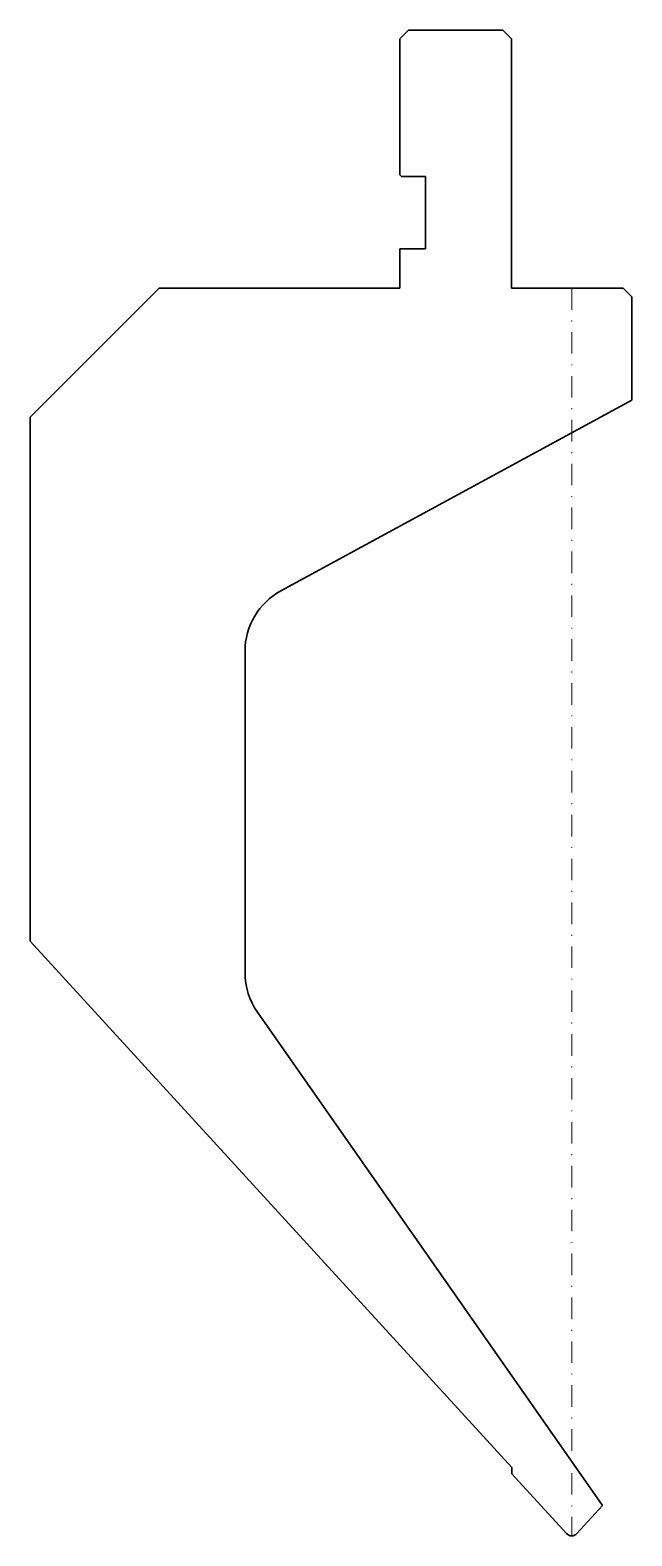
# Model space of a CAD drawing. Header units: millimetres. Extents: x -63 to 7, y 0 to 175.
import ezdxf

# ---------------------------------------------------------------- set-up
doc = ezdxf.new("R2010")
doc.units = ezdxf.units.MM
doc.header["$LTSCALE"] = 5
doc.linetypes.add('AUSGEZOGEN', pattern=[0])
doc.linetypes.add('DASHDOT', pattern=[1, 0.5, -0.25, 0, -0.25])
doc.layers.add('2', color=7, linetype='Continuous')

msp = doc.modelspace()

# ---------------------------------------------------------------- linework, layer by layer
at = {"layer": '2', "color": 7, "linetype": 'AUSGEZOGEN', "lineweight": 35}
for p, q in [((-19, 175), (-20, 174)), ((-20, 174), (-20, 158.2)), ((-8, 175), (-19, 175)), ((-7, 174), (-8, 175)), ((-7, 145), (-7, 174)), ((-20, 158.2), (-19.8, 158)), ((-19.8, 158), (-17, 158)), ((-17, 158), (-17, 149.6)), ((-17, 149.6), (-20, 149.6)), ((-20, 149.6), (-20, 145)), ((-48, 145), (-63, 130)), ((-20, 145), (-48, 145)), ((6, 145), (-7, 145)), ((7, 144), (6, 145)), ((7, 132), (7, 144)), ((-33.82, 109.84), (7, 132)), ((-63, 130), (-63, 69.11)), ((-38, 65.46), (-38, 102.81)), ((-63, 69.11), (-6.95, 7.94)), ((3.59, 3.54), (-36.55, 60.87)), ((-6.95, 7.94), (-6.95, 7.2)), ((-6.95, 7.2), (-0.59, 0.26)), ((0.59, 0.26), (3.59, 3.54))]:
    msp.add_line(p, q, dxfattribs=at)
at = {"layer": '2', "color": 7, "linetype": 'DASHDOT', "lineweight": 18}
msp.add_line((0, 145), (0, 0), dxfattribs=at)
at = {"layer": '2', "color": 7, "linetype": 'AUSGEZOGEN', "lineweight": 35}
for centre, radius, start, end in [((-30, 102.81), 8, 118.5, 180), ((-30, 65.46), 8, 180, 215), ((0, 0.8), 0.8, 222.5, 317.5)]:
    msp.add_arc(centre, radius, start, end, dxfattribs=at)

doc.saveas('drawing.dxf')
